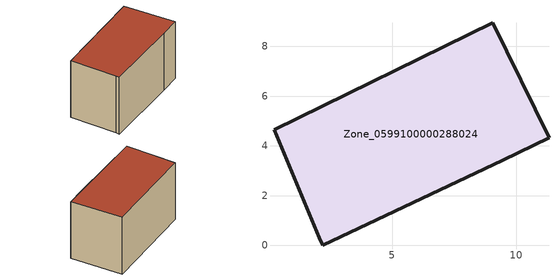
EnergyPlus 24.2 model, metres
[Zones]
Zone_0599100000288024
 floor ground (C_G): 2.06,0.3 0.26,4.66 9.05,8.95 11.31,4.32 9.45,3.42 2.21,0 z0
 wall outside (C_F): 9.45,3.42 11.31,4.32 9.05,8.95 0.26,4.66 2.06,0.3 2.21,0 9.45,3.42 z0:5.98
 roof outside (C_R): 2.06,0.3 2.21,0 9.45,3.42 11.31,4.32 9.05,8.95 0.26,4.66 z5.98
[BUILDING]
Pand.0599100000288024: North Axis=0; Terrain=City; Loads Convergence Tolerance Value=0.04; Temperature Convergence Tolerance Value=0.4; Solar Distribution=FullExterior; Maximum Number of Warmup Days=25; Minimum Number of Warmup Days=1
[Site:Location]
Rotterdam.The.Hague.AP_ZH_NLD Design_Conditions: Latitude=51.96; Longitude=4.45; Time Zone=1; Elevation=-4.5
[SITE:GROUNDTEMPERATURE:BUILDINGSURFACE]
18, 18, 18, 18, 18, 18, 18, 18, 18, 18, 18, 18
[MATERIAL] Thermal Absorptance=0.9; Solar Absorptance=0.7; Visible Absorptance=0.7
Name | Roughness | Thickness | Conductivity | Density | Specific Heat
G.TI.1946-1964 | MediumSmooth | 0.15 | 1 | 540 | 1210
F.TI.1946-1964 | Rough | 0.3 | 0.857143 | 1920 | 840
R.TI.1946-1964 | MediumRough | 0.2 | 0.277778 | 1500 | 1000
[CONSTRUCTION]
C_G: G.TI.1946-1964
C_F: F.TI.1946-1964
C_R: R.TI.1946-1964
[ZONE]
Zone_0599100000288024: Type=1; Multiplier=1; Ceiling Height=Autocalculate; Volume=Autocalculate; Floor Area=autocalculate; Part of Total Floor Area=Yes
[ZONEINFILTRATION:DESIGNFLOWRATE]
Infil_Zone_0599100000288024: Zone or ZoneList or Space or SpaceList=Zone_0599100000288024; Schedule=AlwaysOn; Design Flow Rate Calculation Method=Flow/Area; Flow Rate per Floor Area=0.003; Constant Term Coefficient=1; Temperature Term Coefficient=0; Velocity Term Coefficient=0; Velocity Squared Term Coefficient=0
[HVACTEMPLATE:ZONE:IDEALLOADSAIRSYSTEM]
Zone_0599100000288024: Maximum Heating Supply Air Temperature=50; Minimum Cooling Supply Air Temperature=13; Maximum Heating Supply Air Humidity Ratio=0.0156; Minimum Cooling Supply Air Humidity Ratio=0.0077; Heating Limit=NoLimit; Cooling Limit=NoLimit; Dehumidification Control Type=ConstantSensibleHeatRatio; Cooling Sensible Heat Ratio=0.7; Dehumidification Setpoint=60; Humidification Control Type=None; Humidification Setpoint=30; Outdoor Air Method=None; Outdoor Air Flow Rate per Person=0.00944; Outdoor Air Flow Rate per Zone Floor Area=0; Outdoor Air Flow Rate per Zone=0; Demand Controlled Ventilation Type=None; Outdoor Air Economizer Type=NoEconomizer; Heat Recovery Type=None; Sensible Heat Recovery Effectiveness=0.7; Latent Heat Recovery Effectiveness=0.65
[ZONECONTROL:THERMOSTAT]
ThermostatControl_Zone_0599100000288024: Zone or ZoneList=Zone_0599100000288024; Control Type Schedule=DualSetpointControlType; Control 1=Thermostat_Zone_0599100000288024; Temperature Difference Between Cutout And Setpoint=0
[THERMOSTATSETPOINT:DUALSETPOINT]
Thermostat_Zone_0599100000288024: Heating Setpoint Temperature Schedule=HeatingSetpoint_Zone_0599100000288024; Cooling Setpoint Temperature Schedule=CoolingSetpoint_Zone_0599100000288024
[SCHEDULE:COMPACT]
HeatingSetpoint_Zone_0599100000288024: Through: 12/31, For: AllDays, Until: 24:00, 21
CoolingSetpoint_Zone_0599100000288024: Through: 12/31, For: AllDays, Until: 24:00, 24
DualSetpointControlType: Through: 12/31, For: AllDays, Until: 24:00, 4
AlwaysOn: Through: 12/31, For: AllDays, Until: 24:00, 1
